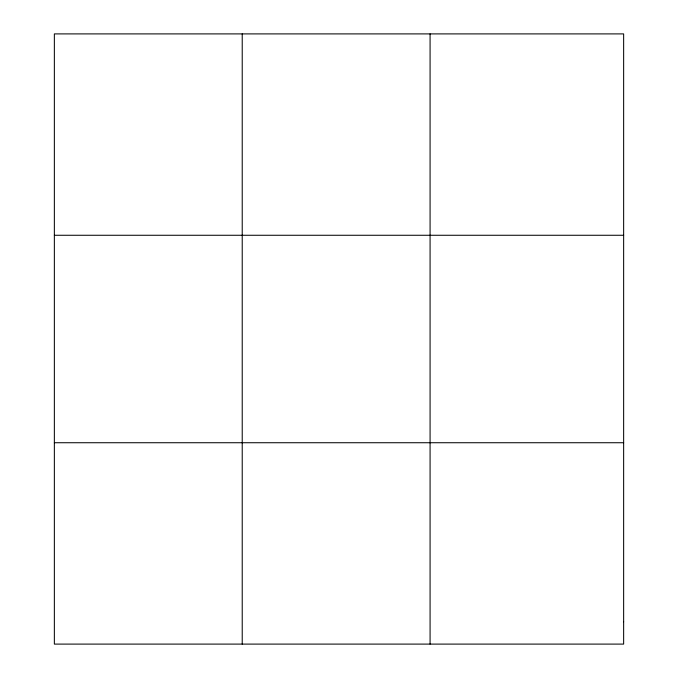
<?xml version="1.0" encoding="UTF-8"?>
<svg xmlns="http://www.w3.org/2000/svg" width="678" height="678" viewBox="0 0 678 678"><rect width="100%" height="100%" fill="white"/><g stroke="black" fill="none" stroke-linecap="round" stroke-linejoin="round"><path stroke-width="1.02" d="M242.224 644.1L242.224 33.9M430.081 644.1L430.081 33.9M54.359 235.266L623.641 235.266M54.359 442.734L623.641 442.734M623.641 621.726L623.641 644.1L54.359 644.1L54.359 33.9L623.641 33.9L623.641 621.726"/></g></svg>
